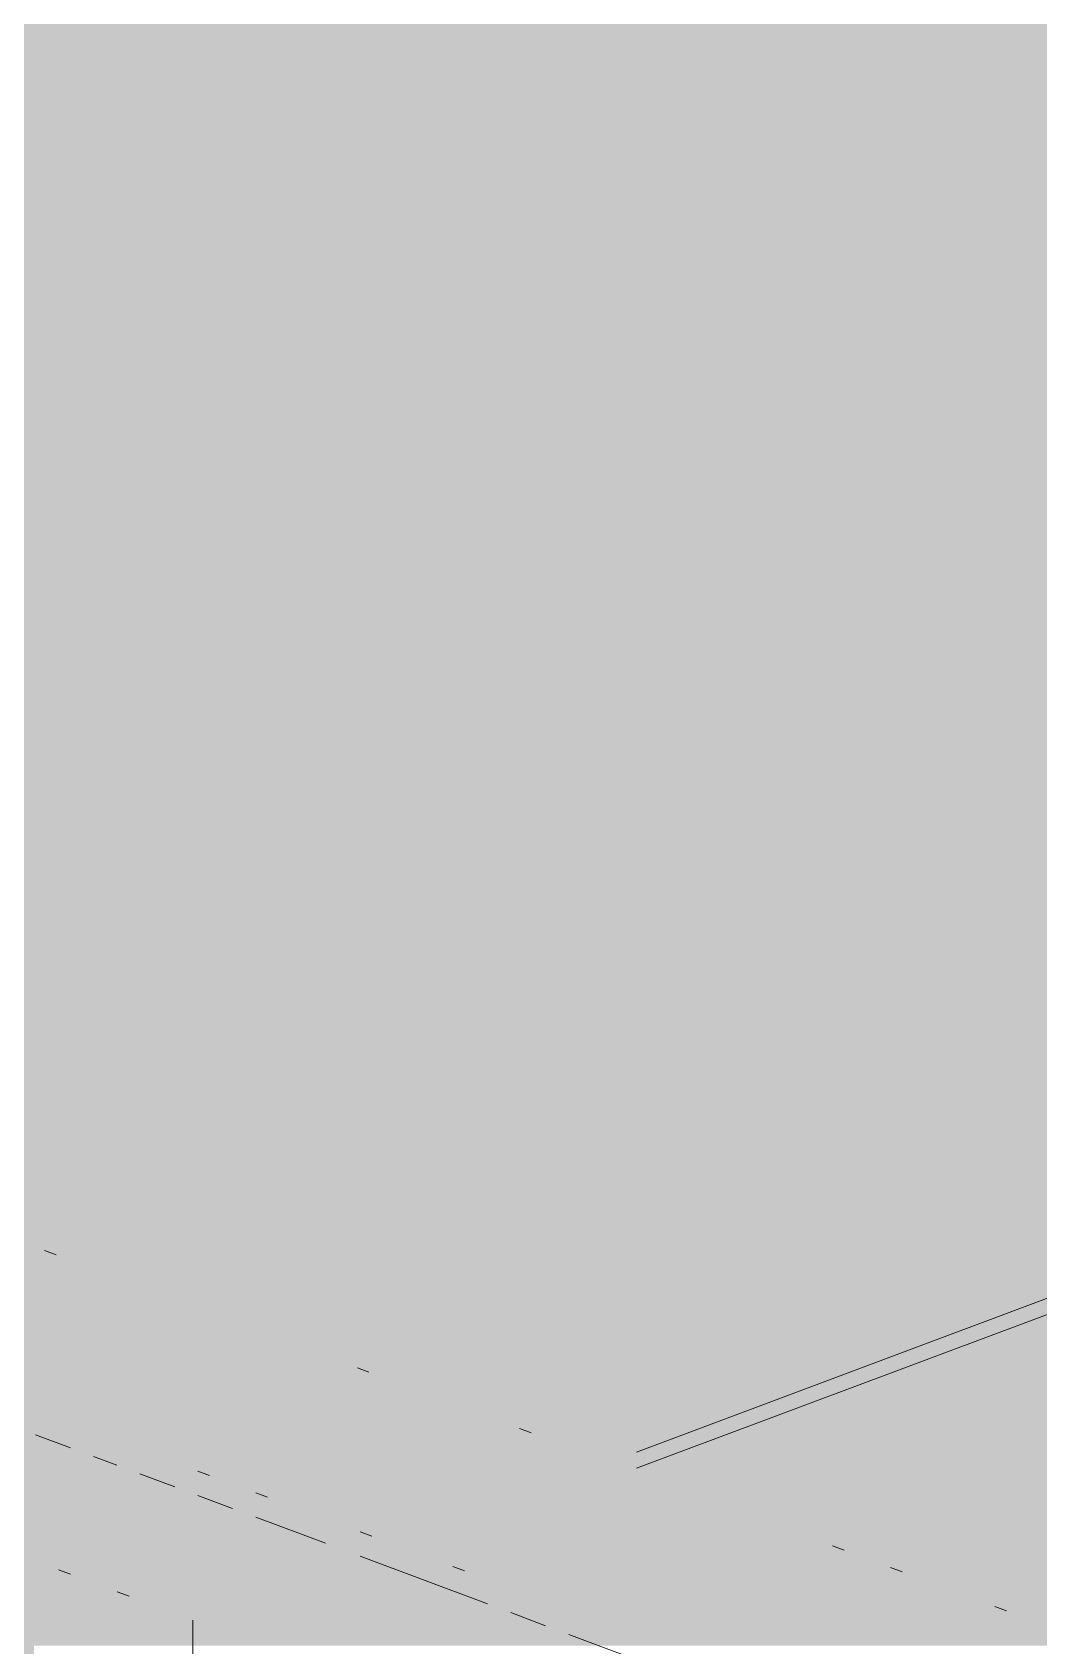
# Paper-space layout '03 3D Building and Roof' of a CAD drawing. Header units: millimetres. Extents: x 5 to 415, y 5 to 292.
# Drawn here: x 134.39 to 139.78, y 112.69 to 121.34 of the extents above; entities that cross this region are included whole.
import ezdxf

# ---------------------------------------------------------------- set-up
doc = ezdxf.new("R2010")
doc.units = ezdxf.units.MM
doc.layers.add('EXISTING', color=7, linetype='Continuous')
doc.layers.add('IMAGES', color=7, linetype='Continuous')

# ---------------------------------------------------------------- blocks, each defined once
blk = doc.blocks.new('SHEET_03')
at = {"layer": 'EXISTING', "color": 250, "lineweight": 9}
for p, q in [((137.626, 113.7254), (145.4531, 116.6575)), ((137.626, 113.638), (145.4531, 116.57)), ((134.5126, 114.7825), (134.4504, 114.8058)), ((136.1914, 114.1536), (136.1292, 114.1769)), ((137.0619, 113.8276), (136.9997, 113.8508)), ((134.5896, 113.7486), (134.4031, 113.8185)), ((134.8383, 113.6554), (134.714, 113.702)), ((135.1492, 113.539), (134.9627, 113.6088)), ((135.2736, 113.6235), (135.3358, 113.6002)), ((135.4601, 113.4225), (135.2736, 113.4924)), ((135.5845, 113.507), (135.6466, 113.4837)), ((135.9575, 113.2362), (135.5845, 113.3759)), ((136.1441, 113.2974), (136.2062, 113.2741)), ((136.828, 112.9101), (136.1441, 113.1663)), ((138.7407, 113.1987), (138.6785, 113.222)), ((134.5266, 113.0935), (134.5895, 113.0699)), ((136.6415, 113.1111), (136.7037, 113.0878)), ((139.0516, 113.0822), (138.9894, 113.1055)), ((134.8412, 112.9757), (134.9041, 112.9521)), ((139.6112, 112.8726), (139.549, 112.8959)), ((135.2471, 112.4113), (135.2471, 112.8236)), ((135.2471, 112.8236), (135.2471, 111.5611)), ((137.1389, 112.7936), (136.9524, 112.8635)), ((137.6985, 112.584), (137.2633, 112.747))]:
    blk.add_line(p, q, dxfattribs=at)
at = {"layer": 'IMAGES', "color": 7}
for points in [[(123.0845, 121.2571), (144.3336, 121.2571), (123.0845, 121.4286), (144.3336, 121.4286)], [(122.5704, 121.0857), (144.3336, 121.0857), (122.5704, 121.2571), (144.3336, 121.2571)], [(122.0564, 120.9143), (144.3336, 120.9143), (122.0564, 121.0857), (144.3336, 121.0857)], [(121.7136, 120.7429), (144.3336, 120.7429), (121.7136, 120.9143), (144.3336, 120.9143)], [(121.1995, 120.5714), (144.3336, 120.5714), (121.1995, 120.7429), (144.3336, 120.7429)], [(120.8568, 120.4), (144.3336, 120.4), (120.8568, 120.5714), (144.3336, 120.5714)], [(120.3427, 120.2286), (144.3336, 120.2286), (120.3427, 120.4), (144.3336, 120.4)], [(119.6573, 120.0571), (144.3336, 120.0571), (119.6573, 120.2286), (144.3336, 120.2286)], [(119.4859, 119.8857), (144.3336, 119.8857), (119.4859, 120.0571), (144.3336, 120.0571)], [(118.9718, 119.7143), (144.3336, 119.7143), (118.9718, 119.8857), (144.3336, 119.8857)], [(118.6291, 119.5429), (144.3336, 119.5429), (118.6291, 119.7143), (144.3336, 119.7143)], [(117.9436, 119.3714), (143.3054, 119.3714), (117.9436, 119.5429), (143.3054, 119.5429)], [(117.4296, 119.2), (142.7913, 119.2), (117.4296, 119.3714), (142.7913, 119.3714)], [(117.0868, 119.0286), (142.6199, 119.0286), (117.0868, 119.2), (142.6199, 119.2)], [(116.5727, 118.8571), (142.6199, 118.8571), (116.5727, 119.0286), (142.6199, 119.0286)], [(116.4014, 118.6857), (142.7913, 118.6857), (116.4014, 118.8571), (142.7913, 118.8571)], [(115.7159, 118.5143), (142.9627, 118.5143), (115.7159, 118.6857), (142.9627, 118.6857)], [(115.2018, 118.3429), (142.9627, 118.3429), (115.2018, 118.5143), (142.9627, 118.5143)], [(114.8591, 118.1714), (142.9627, 118.1714), (114.8591, 118.3429), (142.9627, 118.3429)], [(114.345, 118), (142.9627, 118), (114.345, 118.1714), (142.9627, 118.1714)], [(113.8309, 117.8286), (142.9627, 117.8286), (113.8309, 118), (142.9627, 118)], [(113.4882, 117.6571), (142.7913, 117.6571), (113.4882, 117.8286), (142.7913, 117.8286)], [(112.9741, 117.4857), (142.6199, 117.4857), (112.9741, 117.6571), (142.6199, 117.6571)], [(112.46, 117.3143), (142.7913, 117.3143), (112.46, 117.4857), (142.7913, 117.4857)], [(112.1173, 117.1429), (142.9627, 117.1429), (112.1173, 117.3143), (142.9627, 117.3143)], [(111.6032, 116.9714), (143.4767, 116.9714), (111.6032, 117.1429), (143.4767, 117.1429)], [(111.2605, 116.8), (143.134, 116.8), (111.2605, 116.9714), (143.134, 116.9714)], [(130.1104, 116.6286), (142.6199, 116.6286), (130.1104, 116.8), (142.6199, 116.8)], [(130.6245, 116.4571), (142.1058, 116.4571), (130.6245, 116.6286), (142.1058, 116.6286)], [(130.9672, 116.2857), (141.5918, 116.2857), (130.9672, 116.4571), (141.5918, 116.4571)], [(131.4813, 116.1143), (141.249, 116.1143), (131.4813, 116.2857), (141.249, 116.2857)], [(131.9954, 115.9429), (140.7349, 115.9429), (131.9954, 116.1143), (140.7349, 116.1143)], [(132.3381, 115.7714), (140.5636, 115.7714), (132.3381, 115.9429), (140.5636, 115.9429)], [(132.8522, 115.6), (139.8781, 115.6), (132.8522, 115.7714), (139.8781, 115.7714)], [(133.3663, 115.4286), (139.364, 115.4286), (133.3663, 115.6), (139.364, 115.6)], [(139.364, 115.4286), (139.5354, 115.4286), (139.364, 115.6), (139.5354, 115.6)], [(139.5354, 115.4286), (139.7068, 115.4286), (139.5354, 115.6), (139.7068, 115.6)], [(139.7068, 115.4286), (139.8781, 115.4286), (139.7068, 115.6), (139.8781, 115.6)], [(133.7091, 115.2571), (139.0213, 115.2571), (133.7091, 115.4286), (139.0213, 115.4286)], [(139.0213, 115.2571), (139.364, 115.2571), (139.0213, 115.4286), (139.364, 115.4286)], [(139.364, 115.2571), (139.5354, 115.2571), (139.364, 115.4286), (139.5354, 115.4286)], [(139.5354, 115.2571), (139.7068, 115.2571), (139.5354, 115.4286), (139.7068, 115.4286)], [(139.7068, 115.2571), (139.8781, 115.2571), (139.7068, 115.4286), (139.8781, 115.4286)], [(134.2231, 115.0857), (134.3945, 115.0857), (134.2231, 115.2571), (134.3945, 115.2571)], [(134.3945, 115.0857), (138.5072, 115.0857), (134.3945, 115.2571), (138.5072, 115.2571)], [(138.5072, 115.0857), (138.6786, 115.0857), (138.5072, 115.2571), (138.6786, 115.2571)], [(138.6786, 115.0857), (139.0213, 115.0857), (138.6786, 115.2571), (139.0213, 115.2571)], [(139.0213, 115.0857), (139.364, 115.0857), (139.0213, 115.2571), (139.364, 115.2571)], [(139.364, 115.0857), (139.7068, 115.0857), (139.364, 115.2571), (139.7068, 115.2571)], [(139.7068, 115.0857), (139.8781, 115.0857), (139.7068, 115.2571), (139.8781, 115.2571)], [(134.2231, 114.9143), (134.3945, 114.9143), (134.2231, 115.0857), (134.3945, 115.0857)], [(134.3945, 114.9143), (134.5659, 114.9143), (134.3945, 115.0857), (134.5659, 115.0857)], [(134.5659, 114.9143), (138.1645, 114.9143), (134.5659, 115.0857), (138.1645, 115.0857)], [(138.1645, 114.9143), (138.5072, 114.9143), (138.1645, 115.0857), (138.5072, 115.0857)], [(138.5072, 114.9143), (138.6786, 114.9143), (138.5072, 115.0857), (138.6786, 115.0857)], [(138.6786, 114.9143), (138.8499, 114.9143), (138.6786, 115.0857), (138.8499, 115.0857)], [(138.8499, 114.9143), (139.0213, 114.9143), (138.8499, 115.0857), (139.0213, 115.0857)], [(139.0213, 114.9143), (139.1927, 114.9143), (139.0213, 115.0857), (139.1927, 115.0857)], [(139.1927, 114.9143), (139.364, 114.9143), (139.1927, 115.0857), (139.364, 115.0857)], [(139.364, 114.9143), (139.5354, 114.9143), (139.364, 115.0857), (139.5354, 115.0857)], [(139.5354, 114.9143), (140.3922, 114.9143), (139.5354, 115.0857), (140.3922, 115.0857)], [(134.2231, 114.7429), (134.3945, 114.7429), (134.2231, 114.9143), (134.3945, 114.9143)], [(134.3945, 114.7429), (134.5659, 114.7429), (134.3945, 114.9143), (134.5659, 114.9143)], [(134.5659, 114.7429), (134.9086, 114.7429), (134.5659, 114.9143), (134.9086, 114.9143)], [(134.9086, 114.7429), (135.08, 114.7429), (134.9086, 114.9143), (135.08, 114.9143)], [(135.08, 114.7429), (135.2513, 114.7429), (135.08, 114.9143), (135.2513, 114.9143)], [(135.2513, 114.7429), (137.6504, 114.7429), (135.2513, 114.9143), (137.6504, 114.9143)], [(137.6504, 114.7429), (138.1645, 114.7429), (137.6504, 114.9143), (138.1645, 114.9143)], [(138.1645, 114.7429), (138.3359, 114.7429), (138.1645, 114.9143), (138.3359, 114.9143)], [(138.3359, 114.7429), (138.5072, 114.7429), (138.3359, 114.9143), (138.5072, 114.9143)], [(138.5072, 114.7429), (138.6786, 114.7429), (138.5072, 114.9143), (138.6786, 114.9143)], [(138.6786, 114.7429), (139.0213, 114.7429), (138.6786, 114.9143), (139.0213, 114.9143)], [(139.0213, 114.7429), (139.8781, 114.7429), (139.0213, 114.9143), (139.8781, 114.9143)], [(134.2231, 114.5714), (134.3945, 114.5714), (134.2231, 114.7429), (134.3945, 114.7429)], [(134.3945, 114.5714), (134.5659, 114.5714), (134.3945, 114.7429), (134.5659, 114.7429)], [(134.5659, 114.5714), (134.7372, 114.5714), (134.5659, 114.7429), (134.7372, 114.7429)], [(134.7372, 114.5714), (134.9086, 114.5714), (134.7372, 114.7429), (134.9086, 114.7429)], [(134.9086, 114.5714), (135.08, 114.5714), (134.9086, 114.7429), (135.08, 114.7429)], [(135.08, 114.5714), (135.2513, 114.5714), (135.08, 114.7429), (135.2513, 114.7429)], [(135.2513, 114.5714), (135.4227, 114.5714), (135.2513, 114.7429), (135.4227, 114.7429)], [(135.4227, 114.5714), (135.594, 114.5714), (135.4227, 114.7429), (135.594, 114.7429)], [(135.594, 114.5714), (135.7654, 114.5714), (135.594, 114.7429), (135.7654, 114.7429)], [(135.7654, 114.5714), (137.1363, 114.5714), (135.7654, 114.7429), (137.1363, 114.7429)], [(137.1363, 114.5714), (137.3077, 114.5714), (137.1363, 114.7429), (137.3077, 114.7429)], [(137.3077, 114.5714), (137.479, 114.5714), (137.3077, 114.7429), (137.479, 114.7429)], [(137.479, 114.5714), (137.6504, 114.5714), (137.479, 114.7429), (137.6504, 114.7429)], [(137.6504, 114.5714), (137.9931, 114.5714), (137.6504, 114.7429), (137.9931, 114.7429)], [(137.9931, 114.5714), (138.1645, 114.5714), (137.9931, 114.7429), (138.1645, 114.7429)], [(138.1645, 114.5714), (138.5072, 114.5714), (138.1645, 114.7429), (138.5072, 114.7429)], [(138.5072, 114.5714), (138.6786, 114.5714), (138.5072, 114.7429), (138.6786, 114.7429)], [(138.6786, 114.5714), (139.364, 114.5714), (138.6786, 114.7429), (139.364, 114.7429)], [(139.364, 114.5714), (139.5354, 114.5714), (139.364, 114.7429), (139.5354, 114.7429)], [(139.5354, 114.5714), (139.8781, 114.5714), (139.5354, 114.7429), (139.8781, 114.7429)], [(133.7091, 114.4), (134.5659, 114.4), (133.7091, 114.5714), (134.5659, 114.5714)], [(134.5659, 114.4), (134.7372, 114.4), (134.5659, 114.5714), (134.7372, 114.5714)], [(134.7372, 114.4), (134.9086, 114.4), (134.7372, 114.5714), (134.9086, 114.5714)], [(134.9086, 114.4), (135.08, 114.4), (134.9086, 114.5714), (135.08, 114.5714)], [(135.08, 114.4), (135.2513, 114.4), (135.08, 114.5714), (135.2513, 114.5714)], [(135.2513, 114.4), (135.4227, 114.4), (135.2513, 114.5714), (135.4227, 114.5714)], [(135.4227, 114.4), (135.594, 114.4), (135.4227, 114.5714), (135.594, 114.5714)], [(135.594, 114.4), (135.7654, 114.4), (135.594, 114.5714), (135.7654, 114.5714)], [(135.7654, 114.4), (135.9368, 114.4), (135.7654, 114.5714), (135.9368, 114.5714)], [(135.9368, 114.4), (136.1081, 114.4), (135.9368, 114.5714), (136.1081, 114.5714)], [(136.1081, 114.4), (136.7936, 114.4), (136.1081, 114.5714), (136.7936, 114.5714)], [(136.7936, 114.4), (137.1363, 114.4), (136.7936, 114.5714), (137.1363, 114.5714)], [(137.1363, 114.4), (137.3077, 114.4), (137.1363, 114.5714), (137.3077, 114.5714)], [(137.3077, 114.4), (137.479, 114.4), (137.3077, 114.5714), (137.479, 114.5714)], [(137.479, 114.4), (137.6504, 114.4), (137.479, 114.5714), (137.6504, 114.5714)], [(137.6504, 114.4), (137.8218, 114.4), (137.6504, 114.5714), (137.8218, 114.5714)], [(137.8218, 114.4), (137.9931, 114.4), (137.8218, 114.5714), (137.9931, 114.5714)], [(137.9931, 114.4), (138.1645, 114.4), (137.9931, 114.5714), (138.1645, 114.5714)], [(138.1645, 114.4), (139.0213, 114.4), (138.1645, 114.5714), (139.0213, 114.5714)], [(139.0213, 114.4), (139.1927, 114.4), (139.0213, 114.5714), (139.1927, 114.5714)], [(139.1927, 114.4), (139.364, 114.4), (139.1927, 114.5714), (139.364, 114.5714)], [(139.364, 114.4), (139.5354, 114.4), (139.364, 114.5714), (139.5354, 114.5714)], [(139.5354, 114.2286), (139.8781, 114.2286), (139.5354, 114.5714), (139.8781, 114.5714)], [(134.2231, 114.2286), (135.08, 114.2286), (134.2231, 114.4), (135.08, 114.4)], [(135.08, 114.2286), (135.2513, 114.2286), (135.08, 114.4), (135.2513, 114.4)], [(135.2513, 114.2286), (135.594, 114.2286), (135.2513, 114.4), (135.594, 114.4)], [(135.594, 114.2286), (135.7654, 114.2286), (135.594, 114.4), (135.7654, 114.4)], [(135.7654, 114.2286), (135.9368, 114.2286), (135.7654, 114.4), (135.9368, 114.4)], [(135.9368, 114.2286), (136.1081, 114.2286), (135.9368, 114.4), (136.1081, 114.4)], [(136.1081, 114.2286), (136.4509, 114.2286), (136.1081, 114.4), (136.4509, 114.4)], [(136.4509, 114.2286), (136.6222, 114.2286), (136.4509, 114.4), (136.6222, 114.4)], [(136.6222, 114.2286), (136.7936, 114.2286), (136.6222, 114.4), (136.7936, 114.4)], [(136.7936, 114.2286), (137.1363, 114.2286), (136.7936, 114.4), (137.1363, 114.4)], [(137.1363, 114.2286), (137.3077, 114.2286), (137.1363, 114.4), (137.3077, 114.4)], [(137.3077, 114.2286), (137.479, 114.2286), (137.3077, 114.4), (137.479, 114.4)], [(137.479, 114.2286), (137.6504, 114.2286), (137.479, 114.4), (137.6504, 114.4)], [(137.6504, 114.2286), (138.5072, 114.2286), (137.6504, 114.4), (138.5072, 114.4)], [(138.5072, 114.2286), (138.8499, 114.2286), (138.5072, 114.4), (138.8499, 114.4)], [(138.8499, 114.2286), (139.0213, 114.2286), (138.8499, 114.4), (139.0213, 114.4)], [(139.0213, 114.2286), (139.1927, 114.2286), (139.0213, 114.4), (139.1927, 114.4)], [(139.1927, 114.2286), (139.364, 114.2286), (139.1927, 114.4), (139.364, 114.4)], [(139.364, 114.2286), (139.5354, 114.2286), (139.364, 114.4), (139.5354, 114.4)], [(134.2231, 114.0571), (134.3945, 114.0571), (134.2231, 114.2286), (134.3945, 114.2286)], [(134.3945, 114.0571), (134.5659, 114.0571), (134.3945, 114.2286), (134.5659, 114.2286)], [(134.5659, 114.0571), (135.594, 114.0571), (134.5659, 114.2286), (135.594, 114.2286)], [(135.594, 114.0571), (135.7654, 114.0571), (135.594, 114.2286), (135.7654, 114.2286)], [(135.7654, 114.0571), (135.9368, 114.0571), (135.7654, 114.2286), (135.9368, 114.2286)], [(135.9368, 114.0571), (136.1081, 114.0571), (135.9368, 114.2286), (136.1081, 114.2286)], [(136.1081, 114.0571), (136.2795, 114.0571), (136.1081, 114.2286), (136.2795, 114.2286)], [(136.2795, 114.0571), (136.6222, 114.0571), (136.2795, 114.2286), (136.6222, 114.2286)], [(136.6222, 114.0571), (136.7936, 114.0571), (136.6222, 114.2286), (136.7936, 114.2286)], [(136.7936, 114.0571), (136.965, 114.0571), (136.7936, 114.2286), (136.965, 114.2286)], [(136.965, 114.0571), (137.1363, 114.0571), (136.965, 114.2286), (137.1363, 114.2286)], [(137.1363, 114.0571), (138.1645, 114.0571), (137.1363, 114.2286), (138.1645, 114.2286)], [(138.1645, 114.0571), (138.3359, 114.0571), (138.1645, 114.2286), (138.3359, 114.2286)], [(138.3359, 114.0571), (138.5072, 114.0571), (138.3359, 114.2286), (138.5072, 114.2286)], [(138.5072, 114.0571), (138.6786, 114.0571), (138.5072, 114.2286), (138.6786, 114.2286)], [(138.6786, 114.0571), (138.8499, 114.0571), (138.6786, 114.2286), (138.8499, 114.2286)], [(138.8499, 114.0571), (139.364, 114.0571), (138.8499, 114.2286), (139.364, 114.2286)], [(139.364, 114.0571), (139.5354, 114.0571), (139.364, 114.2286), (139.5354, 114.2286)], [(139.5354, 114.0571), (139.7068, 114.0571), (139.5354, 114.2286), (139.7068, 114.2286)], [(139.7068, 114.0571), (139.8781, 114.0571), (139.7068, 114.2286), (139.8781, 114.2286)], [(134.2231, 113.8857), (134.3945, 113.8857), (134.2231, 114.0571), (134.3945, 114.0571)], [(134.3945, 113.8857), (134.5659, 113.8857), (134.3945, 114.0571), (134.5659, 114.0571)], [(134.5659, 113.8857), (134.7372, 113.8857), (134.5659, 114.0571), (134.7372, 114.0571)], [(134.7372, 113.8857), (134.9086, 113.8857), (134.7372, 114.0571), (134.9086, 114.0571)], [(134.9086, 113.8857), (135.9368, 113.8857), (134.9086, 114.0571), (135.9368, 114.0571)], [(135.9368, 113.8857), (136.2795, 113.8857), (135.9368, 114.0571), (136.2795, 114.0571)], [(136.2795, 113.8857), (136.4509, 113.8857), (136.2795, 114.0571), (136.4509, 114.0571)], [(136.4509, 113.8857), (136.6222, 113.8857), (136.4509, 114.0571), (136.6222, 114.0571)], [(136.6222, 113.8857), (136.7936, 113.8857), (136.6222, 114.0571), (136.7936, 114.0571)], [(136.7936, 113.8857), (137.3077, 113.8857), (136.7936, 114.0571), (137.3077, 114.0571)], [(137.3077, 113.8857), (137.479, 113.8857), (137.3077, 114.0571), (137.479, 114.0571)], [(137.479, 113.8857), (137.6504, 113.8857), (137.479, 114.0571), (137.6504, 114.0571)], [(137.6504, 113.8857), (137.8218, 113.8857), (137.6504, 114.0571), (137.8218, 114.0571)], [(137.8218, 113.8857), (137.9931, 113.8857), (137.8218, 114.0571), (137.9931, 114.0571)], [(137.9931, 113.8857), (138.1645, 113.8857), (137.9931, 114.0571), (138.1645, 114.0571)], [(138.1645, 113.8857), (138.3359, 113.8857), (138.1645, 114.0571), (138.3359, 114.0571)], [(138.3359, 113.7143), (138.5072, 113.7143), (138.3359, 114.0571), (138.5072, 114.0571)], [(138.5072, 113.8857), (138.8499, 113.8857), (138.5072, 114.0571), (138.8499, 114.0571)], [(138.8499, 113.8857), (139.0213, 113.8857), (138.8499, 114.0571), (139.0213, 114.0571)], [(139.0213, 113.8857), (139.1927, 113.8857), (139.0213, 114.0571), (139.1927, 114.0571)], [(139.1927, 113.8857), (139.5354, 113.8857), (139.1927, 114.0571), (139.5354, 114.0571)], [(139.5354, 113.8857), (141.0777, 113.8857), (139.5354, 114.0571), (141.0777, 114.0571)], [(134.2231, 113.7143), (134.5659, 113.7143), (134.2231, 113.8857), (134.5659, 113.8857)], [(134.5659, 113.7143), (134.7372, 113.7143), (134.5659, 113.8857), (134.7372, 113.8857)], [(134.7372, 113.7143), (134.9086, 113.7143), (134.7372, 113.8857), (134.9086, 113.8857)], [(134.9086, 113.7143), (135.08, 113.7143), (134.9086, 113.8857), (135.08, 113.8857)], [(135.08, 113.7143), (135.2513, 113.7143), (135.08, 113.8857), (135.2513, 113.8857)], [(135.2513, 113.7143), (135.594, 113.7143), (135.2513, 113.8857), (135.594, 113.8857)], [(135.594, 113.7143), (136.4509, 113.7143), (135.594, 113.8857), (136.4509, 113.8857)], [(136.4509, 113.7143), (136.6222, 113.7143), (136.4509, 113.8857), (136.6222, 113.8857)], [(136.6222, 113.7143), (136.7936, 113.7143), (136.6222, 113.8857), (136.7936, 113.8857)], [(136.7936, 113.7143), (136.965, 113.7143), (136.7936, 113.8857), (136.965, 113.8857)], [(136.965, 113.7143), (137.1363, 113.7143), (136.965, 113.8857), (137.1363, 113.8857)], [(137.1363, 113.7143), (137.3077, 113.7143), (137.1363, 113.8857), (137.3077, 113.8857)], [(137.3077, 113.7143), (137.479, 113.7143), (137.3077, 113.8857), (137.479, 113.8857)], [(137.479, 113.5429), (137.6504, 113.5429), (137.479, 113.8857), (137.6504, 113.8857)], [(137.6504, 113.7143), (137.8218, 113.7143), (137.6504, 113.8857), (137.8218, 113.8857)], [(137.8218, 113.7143), (137.9931, 113.7143), (137.8218, 113.8857), (137.9931, 113.8857)], [(137.9931, 113.7143), (138.3359, 113.7143), (137.9931, 113.8857), (138.3359, 113.8857)], [(138.5072, 113.7143), (138.8499, 113.7143), (138.5072, 113.8857), (138.8499, 113.8857)], [(138.8499, 113.7143), (139.0213, 113.7143), (138.8499, 113.8857), (139.0213, 113.8857)], [(139.0213, 113.7143), (141.0777, 113.7143), (139.0213, 113.8857), (141.0777, 113.8857)], [(134.2231, 113.5429), (134.5659, 113.5429), (134.2231, 113.7143), (134.5659, 113.7143)], [(134.5659, 113.5429), (134.7372, 113.5429), (134.5659, 113.7143), (134.7372, 113.7143)], [(134.7372, 113.5429), (134.9086, 113.5429), (134.7372, 113.7143), (134.9086, 113.7143)], [(134.9086, 113.5429), (135.08, 113.5429), (134.9086, 113.7143), (135.08, 113.7143)], [(135.08, 113.3714), (135.2513, 113.3714), (135.08, 113.7143), (135.2513, 113.7143)], [(135.2513, 113.5429), (135.4227, 113.5429), (135.2513, 113.7143), (135.4227, 113.7143)], [(135.4227, 113.5429), (135.594, 113.5429), (135.4227, 113.7143), (135.594, 113.7143)], [(135.594, 113.5429), (135.7654, 113.5429), (135.594, 113.7143), (135.7654, 113.7143)], [(135.7654, 113.5429), (135.9368, 113.5429), (135.7654, 113.7143), (135.9368, 113.7143)], [(135.9368, 113.5429), (136.965, 113.5429), (135.9368, 113.7143), (136.965, 113.7143)], [(136.965, 113.5429), (137.1363, 113.5429), (136.965, 113.7143), (137.1363, 113.7143)], [(137.1363, 113.5429), (137.3077, 113.5429), (137.1363, 113.7143), (137.3077, 113.7143)], [(137.3077, 113.5429), (137.479, 113.5429), (137.3077, 113.7143), (137.479, 113.7143)], [(137.6504, 113.5429), (137.8218, 113.5429), (137.6504, 113.7143), (137.8218, 113.7143)], [(137.8218, 113.5429), (137.9931, 113.5429), (137.8218, 113.7143), (137.9931, 113.7143)], [(137.9931, 113.5429), (138.1645, 113.5429), (137.9931, 113.7143), (138.1645, 113.7143)], [(138.1645, 113.5429), (138.3359, 113.5429), (138.1645, 113.7143), (138.3359, 113.7143)], [(138.3359, 113.5429), (138.6786, 113.5429), (138.3359, 113.7143), (138.6786, 113.7143)], [(138.6786, 113.5429), (140.2208, 113.5429), (138.6786, 113.7143), (140.2208, 113.7143)], [(134.2231, 113.2), (134.3945, 113.2), (134.2231, 113.5429), (134.3945, 113.5429)], [(134.3945, 113.2), (134.5659, 113.2), (134.3945, 113.5429), (134.5659, 113.5429)], [(134.5659, 113.3714), (134.7372, 113.3714), (134.5659, 113.5429), (134.7372, 113.5429)], [(134.7372, 113.3714), (134.9086, 113.3714), (134.7372, 113.5429), (134.9086, 113.5429)], [(134.9086, 113.3714), (135.08, 113.3714), (134.9086, 113.5429), (135.08, 113.5429)], [(135.2513, 113.3714), (135.594, 113.3714), (135.2513, 113.5429), (135.594, 113.5429)], [(135.594, 113.3714), (135.7654, 113.3714), (135.594, 113.5429), (135.7654, 113.5429)], [(135.7654, 113.3714), (135.9368, 113.3714), (135.7654, 113.5429), (135.9368, 113.5429)], [(135.9368, 113.3714), (136.1081, 113.3714), (135.9368, 113.5429), (136.1081, 113.5429)], [(136.1081, 113.3714), (136.4509, 113.3714), (136.1081, 113.5429), (136.4509, 113.5429)], [(136.4509, 113.3714), (137.3077, 113.3714), (136.4509, 113.5429), (137.3077, 113.5429)], [(137.3077, 113.3714), (137.479, 113.3714), (137.3077, 113.5429), (137.479, 113.5429)], [(137.479, 113.3714), (137.8218, 113.3714), (137.479, 113.5429), (137.8218, 113.5429)], [(137.8218, 113.3714), (137.9931, 113.3714), (137.8218, 113.5429), (137.9931, 113.5429)], [(137.9931, 113.3714), (138.1645, 113.3714), (137.9931, 113.5429), (138.1645, 113.5429)], [(138.1645, 113.3714), (138.3359, 113.3714), (138.1645, 113.5429), (138.3359, 113.5429)], [(138.3359, 113.3714), (138.6786, 113.3714), (138.3359, 113.5429), (138.6786, 113.5429)], [(138.6786, 113.3714), (138.8499, 113.3714), (138.6786, 113.5429), (138.8499, 113.5429)], [(138.8499, 113.3714), (139.7068, 113.3714), (138.8499, 113.5429), (139.7068, 113.5429)], [(139.7068, 113.3714), (139.8781, 113.3714), (139.7068, 113.5429), (139.8781, 113.5429)], [(134.5659, 113.2), (134.9086, 113.2), (134.5659, 113.3714), (134.9086, 113.3714)], [(134.9086, 113.0286), (135.08, 113.0286), (134.9086, 113.3714), (135.08, 113.3714)], [(135.08, 113.2), (135.2513, 113.2), (135.08, 113.3714), (135.2513, 113.3714)], [(135.2513, 113.2), (135.4227, 113.2), (135.2513, 113.3714), (135.4227, 113.3714)], [(135.4227, 113.2), (135.594, 113.2), (135.4227, 113.3714), (135.594, 113.3714)], [(135.594, 113.2), (135.7654, 113.2), (135.594, 113.3714), (135.7654, 113.3714)], [(135.7654, 113.2), (135.9368, 113.2), (135.7654, 113.3714), (135.9368, 113.3714)], [(135.9368, 113.0286), (136.1081, 113.0286), (135.9368, 113.3714), (136.1081, 113.3714)], [(136.1081, 113.2), (136.2795, 113.2), (136.1081, 113.3714), (136.2795, 113.3714)], [(136.2795, 113.2), (136.4509, 113.2), (136.2795, 113.3714), (136.4509, 113.3714)], [(136.4509, 113.2), (136.7936, 113.2), (136.4509, 113.3714), (136.7936, 113.3714)], [(136.7936, 113.2), (136.965, 113.2), (136.7936, 113.3714), (136.965, 113.3714)], [(136.965, 113.2), (137.8218, 113.2), (136.965, 113.3714), (137.8218, 113.3714)], [(137.8218, 113.2), (137.9931, 113.2), (137.8218, 113.3714), (137.9931, 113.3714)], [(137.9931, 113.2), (138.1645, 113.2), (137.9931, 113.3714), (138.1645, 113.3714)], [(138.1645, 113.2), (138.3359, 113.2), (138.1645, 113.3714), (138.3359, 113.3714)], [(138.3359, 113.0286), (138.5072, 113.0286), (138.3359, 113.3714), (138.5072, 113.3714)], [(138.5072, 113.2), (138.6786, 113.2), (138.5072, 113.3714), (138.6786, 113.3714)], [(138.6786, 113.0286), (138.8499, 113.0286), (138.6786, 113.3714), (138.8499, 113.3714)], [(138.8499, 113.2), (139.0213, 113.2), (138.8499, 113.3714), (139.0213, 113.3714)], [(139.0213, 113.2), (139.1927, 113.2), (139.0213, 113.3714), (139.1927, 113.3714)], [(139.1927, 113.0286), (139.364, 113.0286), (139.1927, 113.3714), (139.364, 113.3714)], [(139.364, 113.2), (139.5354, 113.2), (139.364, 113.3714), (139.5354, 113.3714)], [(139.5354, 113.2), (139.7068, 113.2), (139.5354, 113.3714), (139.7068, 113.3714)], [(139.7068, 113.0286), (139.8781, 113.0286), (139.7068, 113.3714), (139.8781, 113.3714)], [(134.0518, 113.0286), (134.3945, 113.0286), (134.0518, 113.2), (134.3945, 113.2)], [(134.3945, 113.0286), (134.5659, 113.0286), (134.3945, 113.2), (134.5659, 113.2)], [(134.5659, 113.0286), (134.7372, 113.0286), (134.5659, 113.2), (134.7372, 113.2)], [(134.7372, 113.0286), (134.9086, 113.0286), (134.7372, 113.2), (134.9086, 113.2)], [(135.08, 113.0286), (135.594, 113.0286), (135.08, 113.2), (135.594, 113.2)], [(135.594, 113.0286), (135.7654, 113.0286), (135.594, 113.2), (135.7654, 113.2)], [(135.7654, 113.0286), (135.9368, 113.0286), (135.7654, 113.2), (135.9368, 113.2)], [(136.1081, 113.0286), (136.4509, 113.0286), (136.1081, 113.2), (136.4509, 113.2)], [(136.4509, 113.0286), (136.6222, 113.0286), (136.4509, 113.2), (136.6222, 113.2)], [(136.6222, 113.0286), (136.7936, 113.0286), (136.6222, 113.2), (136.7936, 113.2)], [(136.7936, 113.0286), (136.965, 113.0286), (136.7936, 113.2), (136.965, 113.2)], [(136.965, 113.0286), (138.1645, 113.0286), (136.965, 113.2), (138.1645, 113.2)], [(138.1645, 113.0286), (138.3359, 113.0286), (138.1645, 113.2), (138.3359, 113.2)], [(138.5072, 113.0286), (138.6786, 113.0286), (138.5072, 113.2), (138.6786, 113.2)], [(138.8499, 113.0286), (139.0213, 113.0286), (138.8499, 113.2), (139.0213, 113.2)], [(139.0213, 113.0286), (139.1927, 113.0286), (139.0213, 113.2), (139.1927, 113.2)], [(139.364, 113.0286), (139.5354, 113.0286), (139.364, 113.2), (139.5354, 113.2)], [(139.5354, 113.0286), (139.7068, 113.0286), (139.5354, 113.2), (139.7068, 113.2)], [(134.2231, 112.3429), (134.3945, 112.3429), (134.2231, 113.0286), (134.3945, 113.0286)], [(134.3945, 112.8571), (134.5659, 112.8571), (134.3945, 113.0286), (134.5659, 113.0286)], [(134.5659, 112.8571), (134.7372, 112.8571), (134.5659, 113.0286), (134.7372, 113.0286)], [(134.7372, 112.8571), (134.9086, 112.8571), (134.7372, 113.0286), (134.9086, 113.0286)], [(134.9086, 112.8571), (135.08, 112.8571), (134.9086, 113.0286), (135.08, 113.0286)], [(135.08, 112.8571), (135.2513, 112.8571), (135.08, 113.0286), (135.2513, 113.0286)], [(135.2513, 112.8571), (135.4227, 112.8571), (135.2513, 113.0286), (135.4227, 113.0286)], [(135.4227, 112.8571), (135.9368, 112.8571), (135.4227, 113.0286), (135.9368, 113.0286)], [(135.9368, 112.8571), (136.1081, 112.8571), (135.9368, 113.0286), (136.1081, 113.0286)], [(136.1081, 112.8571), (136.2795, 112.8571), (136.1081, 113.0286), (136.2795, 113.0286)], [(136.2795, 112.8571), (136.4509, 112.8571), (136.2795, 113.0286), (136.4509, 113.0286)], [(136.4509, 112.8571), (136.7936, 112.8571), (136.4509, 113.0286), (136.7936, 113.0286)], [(136.7936, 112.8571), (136.965, 112.8571), (136.7936, 113.0286), (136.965, 113.0286)], [(136.965, 112.8571), (137.1363, 112.8571), (136.965, 113.0286), (137.1363, 113.0286)], [(137.1363, 112.8571), (137.3077, 112.8571), (137.1363, 113.0286), (137.3077, 113.0286)], [(137.3077, 112.8571), (137.479, 112.8571), (137.3077, 113.0286), (137.479, 113.0286)], [(137.479, 112.8571), (137.8218, 112.8571), (137.479, 113.0286), (137.8218, 113.0286)], [(137.8218, 112.8571), (138.6786, 112.8571), (137.8218, 113.0286), (138.6786, 113.0286)], [(138.6786, 112.8571), (138.8499, 112.8571), (138.6786, 113.0286), (138.8499, 113.0286)], [(138.8499, 112.8571), (139.0213, 112.8571), (138.8499, 113.0286), (139.0213, 113.0286)], [(139.0213, 112.8571), (139.1927, 112.8571), (139.0213, 113.0286), (139.1927, 113.0286)], [(139.1927, 112.8571), (139.5354, 112.8571), (139.1927, 113.0286), (139.5354, 113.0286)], [(139.5354, 112.8571), (139.7068, 112.8571), (139.5354, 113.0286), (139.7068, 113.0286)], [(139.7068, 112.8571), (139.8781, 112.8571), (139.7068, 113.0286), (139.8781, 113.0286)], [(134.3945, 112.6857), (134.5659, 112.6857), (134.3945, 112.8571), (134.5659, 112.8571)], [(134.5659, 112.6857), (134.7372, 112.6857), (134.5659, 112.8571), (134.7372, 112.8571)], [(134.7372, 112.6857), (134.9086, 112.6857), (134.7372, 112.8571), (134.9086, 112.8571)], [(134.9086, 112.6857), (135.08, 112.6857), (134.9086, 112.8571), (135.08, 112.8571)], [(135.08, 112.6857), (135.2513, 112.6857), (135.08, 112.8571), (135.2513, 112.8571)], [(135.2513, 112.6857), (135.4227, 112.6857), (135.2513, 112.8571), (135.4227, 112.8571)], [(135.4227, 112.6857), (135.7654, 112.6857), (135.4227, 112.8571), (135.7654, 112.8571)], [(135.7654, 112.6857), (135.9368, 112.6857), (135.7654, 112.8571), (135.9368, 112.8571)], [(135.9368, 112.6857), (136.4509, 112.6857), (135.9368, 112.8571), (136.4509, 112.8571)], [(136.4509, 112.6857), (136.6222, 112.6857), (136.4509, 112.8571), (136.6222, 112.8571)], [(136.6222, 112.6857), (136.7936, 112.6857), (136.6222, 112.8571), (136.7936, 112.8571)], [(136.7936, 112.6857), (136.965, 112.6857), (136.7936, 112.8571), (136.965, 112.8571)], [(136.965, 112.6857), (137.1363, 112.6857), (136.965, 112.8571), (137.1363, 112.8571)], [(137.1363, 112.6857), (137.479, 112.6857), (137.1363, 112.8571), (137.479, 112.8571)], [(137.479, 112.6857), (137.6504, 112.6857), (137.479, 112.8571), (137.6504, 112.8571)], [(137.6504, 112.6857), (137.8218, 112.6857), (137.6504, 112.8571), (137.8218, 112.8571)], [(137.8218, 112.6857), (137.9931, 112.6857), (137.8218, 112.8571), (137.9931, 112.8571)], [(137.9931, 112.6857), (138.1645, 112.6857), (137.9931, 112.8571), (138.1645, 112.8571)], [(138.1645, 112.6857), (139.5354, 112.6857), (138.1645, 112.8571), (139.5354, 112.8571)], [(139.5354, 112.6857), (139.7068, 112.6857), (139.5354, 112.8571), (139.7068, 112.8571)], [(139.7068, 112.6857), (139.8781, 112.6857), (139.7068, 112.8571), (139.8781, 112.8571)]]:
    blk.add_solid(points, dxfattribs=at)

psp = doc.layouts.new('03 3D Building and Roof')

# ---------------------------------------------------------------- block references
psp.add_blockref('SHEET_03', (0, 0))

doc.saveas('drawing.dxf')
